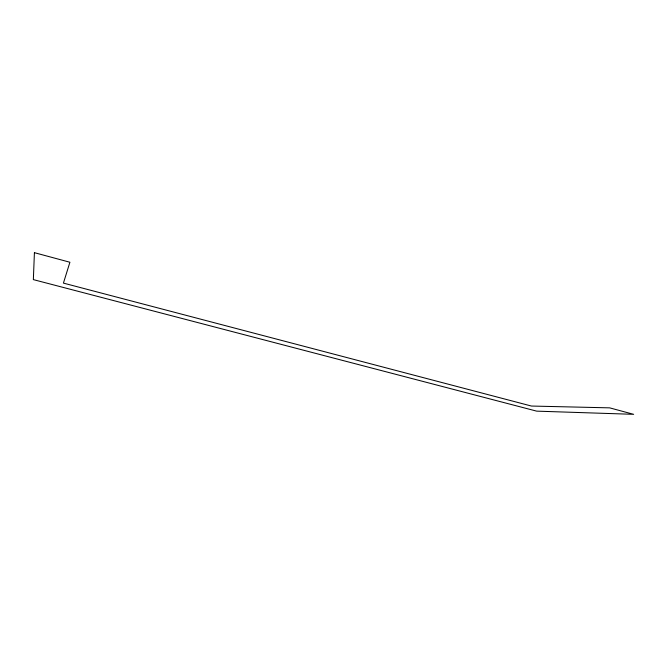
<?xml version="1.0" encoding="UTF-8"?>
<svg xmlns="http://www.w3.org/2000/svg" width="667" height="667" viewBox="0 0 667 667"><rect width="100%" height="100%" fill="white"/><g stroke="black" fill="none" stroke-linecap="round" stroke-linejoin="round"><path stroke-width="1" d="M34.417 252.676L33.35 279.615L536.66 411.139L633.65 414.324L609.655 407.854L531.449 406.045L63.423 283.108L69.91 262.248L34.417 252.676"/></g></svg>
